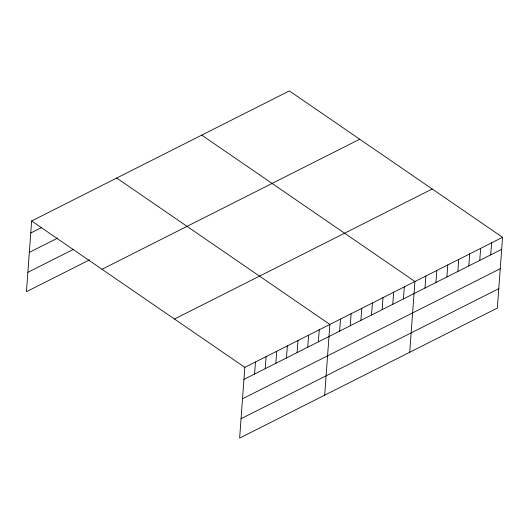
<?xml version="1.0" encoding="UTF-8"?>
<svg xmlns="http://www.w3.org/2000/svg" width="529" height="529" viewBox="0 0 529 529"><rect width="100%" height="100%" fill="white"/><g stroke="black" fill="none" stroke-linecap="round" stroke-linejoin="round"><path stroke-width="0.79" d="M502.55 237.303L244.828 367.357L239.637 438.091L497.359 308.03L502.55 237.303L289.363 90.909L31.641 220.97L26.45 291.697L89.527 259.865M254.575 374.043L255.461 361.995M265.208 368.68L266.094 356.632M275.84 363.311L276.72 351.263M286.467 357.948L287.353 345.9M297.1 352.585L297.986 340.537M307.733 347.216L308.612 335.168M318.359 341.853L319.245 329.805M324.68 395.17L329.878 324.442L116.691 178.048M339.625 331.121L340.511 319.073M350.258 325.758L351.137 313.71M360.884 320.389L361.77 308.347M371.517 315.026L372.403 302.978M382.15 309.663L383.029 297.615M392.776 304.294L393.662 292.253M403.409 298.931L404.295 286.883M409.73 352.248L414.928 281.521L201.741 135.133M424.992 288.041L425.878 275.993M435.949 282.512L436.828 270.464M446.899 276.984L447.785 264.936M457.856 271.456L458.736 259.408M468.806 265.928L469.692 253.88M479.757 260.4L480.643 248.352M490.714 254.872L491.6 242.831M30.761 233.018L41.388 227.655M29.34 252.379L57.687 238.076M27.872 272.336L73.233 249.443M101.998 269.281L359.713 139.22M174.477 319.053L432.2 188.992M243.942 379.405L501.664 249.344M242.52 398.773L500.242 268.712M241.059 418.723L498.781 288.662M31.641 220.97L244.828 367.357"/></g></svg>
